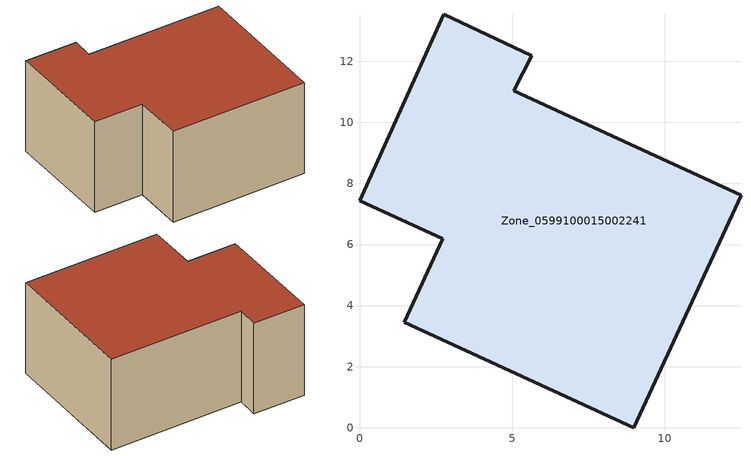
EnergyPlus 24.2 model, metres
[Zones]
Zone_0599100015002241
 floor ground (C_G): 0,7.44 2.75,13.54 5.64,12.19 5.05,11.04 12.49,7.62 8.98,0 1.47,3.46 2.73,6.19 z1.55
 wall outside (C_F): 5.05,11.04 5.64,12.19 2.75,13.54 0,7.44 2.73,6.19 1.47,3.46 8.98,0 12.49,7.62 5.05,11.04 z1.55:7.42
 roof outside (C_R): 8.98,0 12.49,7.62 5.05,11.04 5.64,12.19 2.75,13.54 0,7.44 2.73,6.19 1.47,3.46 z7.42
[BUILDING]
Pand.0599100015002241: North Axis=0; Terrain=City; Loads Convergence Tolerance Value=0.04; Temperature Convergence Tolerance Value=0.4; Solar Distribution=FullExterior; Maximum Number of Warmup Days=25; Minimum Number of Warmup Days=1
[Site:Location]
Rotterdam.The.Hague.AP_ZH_NLD Design_Conditions: Latitude=51.96; Longitude=4.45; Time Zone=1; Elevation=-4.5
[SITE:GROUNDTEMPERATURE:BUILDINGSURFACE]
18, 18, 18, 18, 18, 18, 18, 18, 18, 18, 18, 18
[MATERIAL] Thermal Absorptance=0.9; Solar Absorptance=0.7; Visible Absorptance=0.7
Name | Roughness | Thickness | Conductivity | Density | Specific Heat
G.D.1965 | MediumSmooth | 0.15 | 1 | 540 | 1210
F.D.1965 | Rough | 0.3 | 0.857143 | 1920 | 840
R.D.1965 | MediumRough | 0.2 | 0.08 | 1500 | 1000
[CONSTRUCTION]
C_G: G.D.1965
C_F: F.D.1965
C_R: R.D.1965
[ZONE]
Zone_0599100015002241: Type=1; Multiplier=1; Ceiling Height=Autocalculate; Volume=Autocalculate; Floor Area=autocalculate; Part of Total Floor Area=Yes
[ZONEINFILTRATION:DESIGNFLOWRATE]
Infil_Zone_0599100015002241: Zone or ZoneList or Space or SpaceList=Zone_0599100015002241; Schedule=AlwaysOn; Design Flow Rate Calculation Method=Flow/Area; Flow Rate per Floor Area=0.0042; Constant Term Coefficient=1; Temperature Term Coefficient=0; Velocity Term Coefficient=0; Velocity Squared Term Coefficient=0
[HVACTEMPLATE:ZONE:IDEALLOADSAIRSYSTEM]
Zone_0599100015002241: Maximum Heating Supply Air Temperature=50; Minimum Cooling Supply Air Temperature=13; Maximum Heating Supply Air Humidity Ratio=0.0156; Minimum Cooling Supply Air Humidity Ratio=0.0077; Heating Limit=NoLimit; Cooling Limit=NoLimit; Dehumidification Control Type=ConstantSensibleHeatRatio; Cooling Sensible Heat Ratio=0.7; Dehumidification Setpoint=60; Humidification Control Type=None; Humidification Setpoint=30; Outdoor Air Method=None; Outdoor Air Flow Rate per Person=0.00944; Outdoor Air Flow Rate per Zone Floor Area=0; Outdoor Air Flow Rate per Zone=0; Demand Controlled Ventilation Type=None; Outdoor Air Economizer Type=NoEconomizer; Heat Recovery Type=None; Sensible Heat Recovery Effectiveness=0.7; Latent Heat Recovery Effectiveness=0.65
[ZONECONTROL:THERMOSTAT]
ThermostatControl_Zone_0599100015002241: Zone or ZoneList=Zone_0599100015002241; Control Type Schedule=DualSetpointControlType; Control 1=Thermostat_Zone_0599100015002241; Temperature Difference Between Cutout And Setpoint=0
[THERMOSTATSETPOINT:DUALSETPOINT]
Thermostat_Zone_0599100015002241: Heating Setpoint Temperature Schedule=HeatingSetpoint_Zone_0599100015002241; Cooling Setpoint Temperature Schedule=CoolingSetpoint_Zone_0599100015002241
[SCHEDULE:COMPACT]
HeatingSetpoint_Zone_0599100015002241: Through: 12/31, For: AllDays, Until: 24:00, 21
CoolingSetpoint_Zone_0599100015002241: Through: 12/31, For: AllDays, Until: 24:00, 24
DualSetpointControlType: Through: 12/31, For: AllDays, Until: 24:00, 4
AlwaysOn: Through: 12/31, For: AllDays, Until: 24:00, 1
